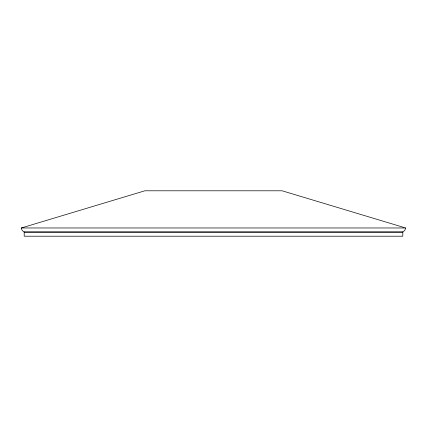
<?xml version="1.0" encoding="UTF-8"?>
<svg xmlns="http://www.w3.org/2000/svg" width="427" height="427" viewBox="0 0 427 427"><rect width="100%" height="100%" fill="white"/><g stroke="black" fill="none" stroke-linecap="round" stroke-linejoin="round"><path stroke-width="0.64" d="M405.65 227.97L404.812 230.409L402.805 232.032L24.195 232.032L22.455 230.756L21.596 229.251L21.35 227.97L144.876 190.794L282.124 190.794L405.65 227.97L21.35 227.97M24.195 232.085L402.805 232.085M402.805 232.032L402.805 236.206L24.195 236.206L24.195 232.032"/></g></svg>
